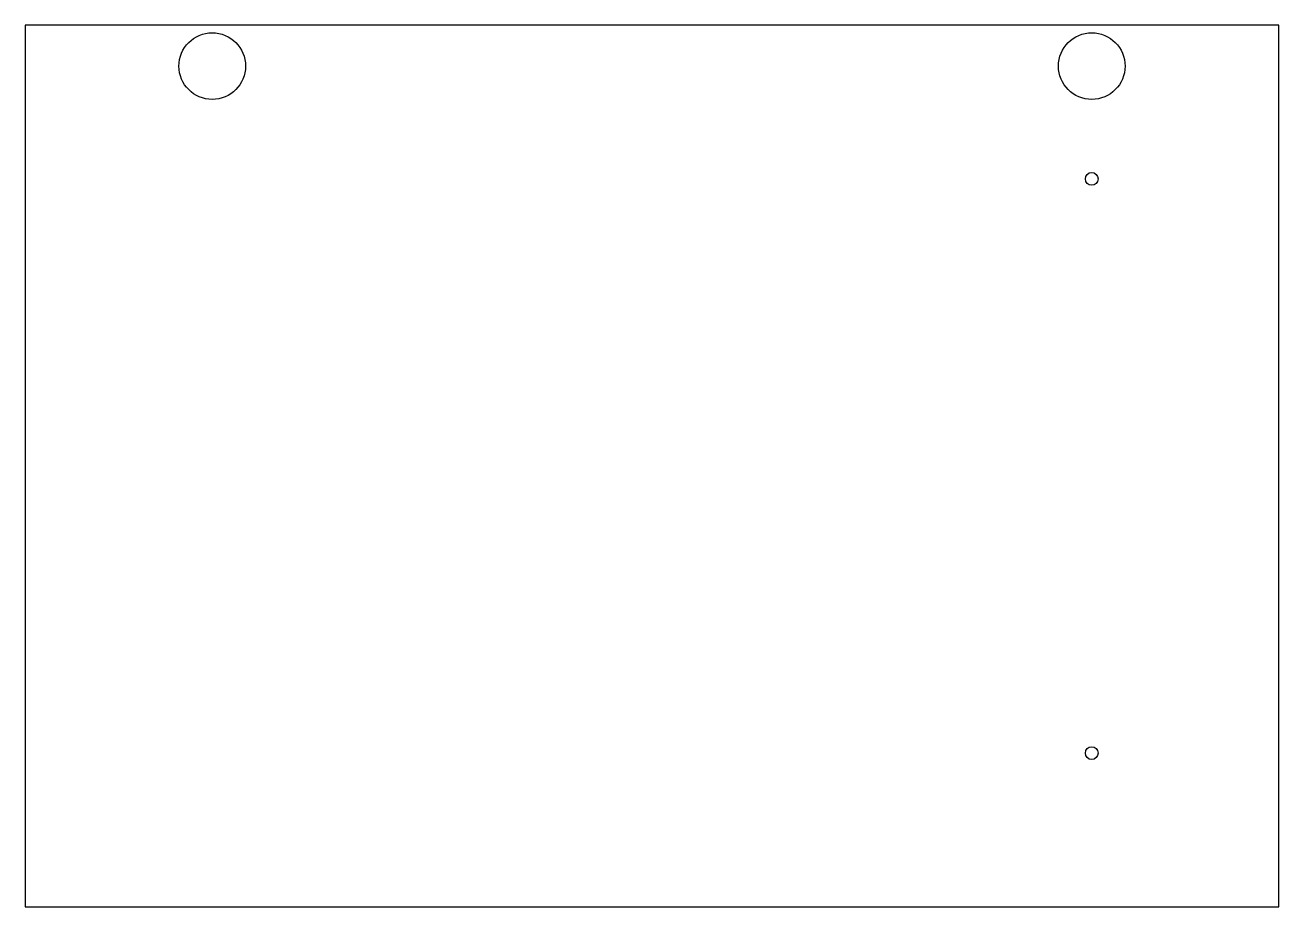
# Model space of a CAD drawing. Extents: x 0 to 489, y 0 to 344.
import ezdxf

# ---------------------------------------------------------------- set-up
doc = ezdxf.new("R2010")
doc.units = 0
for name, color, linetype in [('LATOE10K50', 7, 'CONTINUOUS'), ('PANEL15K00', 7, 'CONTINUOUS'), ('VERTICA12K00', 7, 'CONTINUOUS'), ('VERTICA6K50', 7, 'CONTINUOUS')]:
    doc.layers.add(name, color=color, linetype=linetype)

msp = doc.modelspace()

# ---------------------------------------------------------------- linework, layer by layer
at = {"layer": 'LATOE10K50', "color": 0}
for centre in [(416, 284), (416, 60)]:
    msp.add_circle(centre, 2.5, dxfattribs=at)
at = {"layer": 'PANEL15K00', "color": 0}
msp.add_lwpolyline([(0, 0), (489, 0), (489, 344), (0, 344)], close=True, dxfattribs=at)
at = {"layer": 'VERTICA12K00', "color": 0}
for centre in [(73, 328), (416, 328)]:
    msp.add_circle(centre, 13, dxfattribs=at)
at = {"layer": 'VERTICA6K50', "color": 0}
for centre in [(416, 284), (416, 60)]:
    msp.add_circle(centre, 2.5, dxfattribs=at)

doc.saveas('drawing.dxf')
